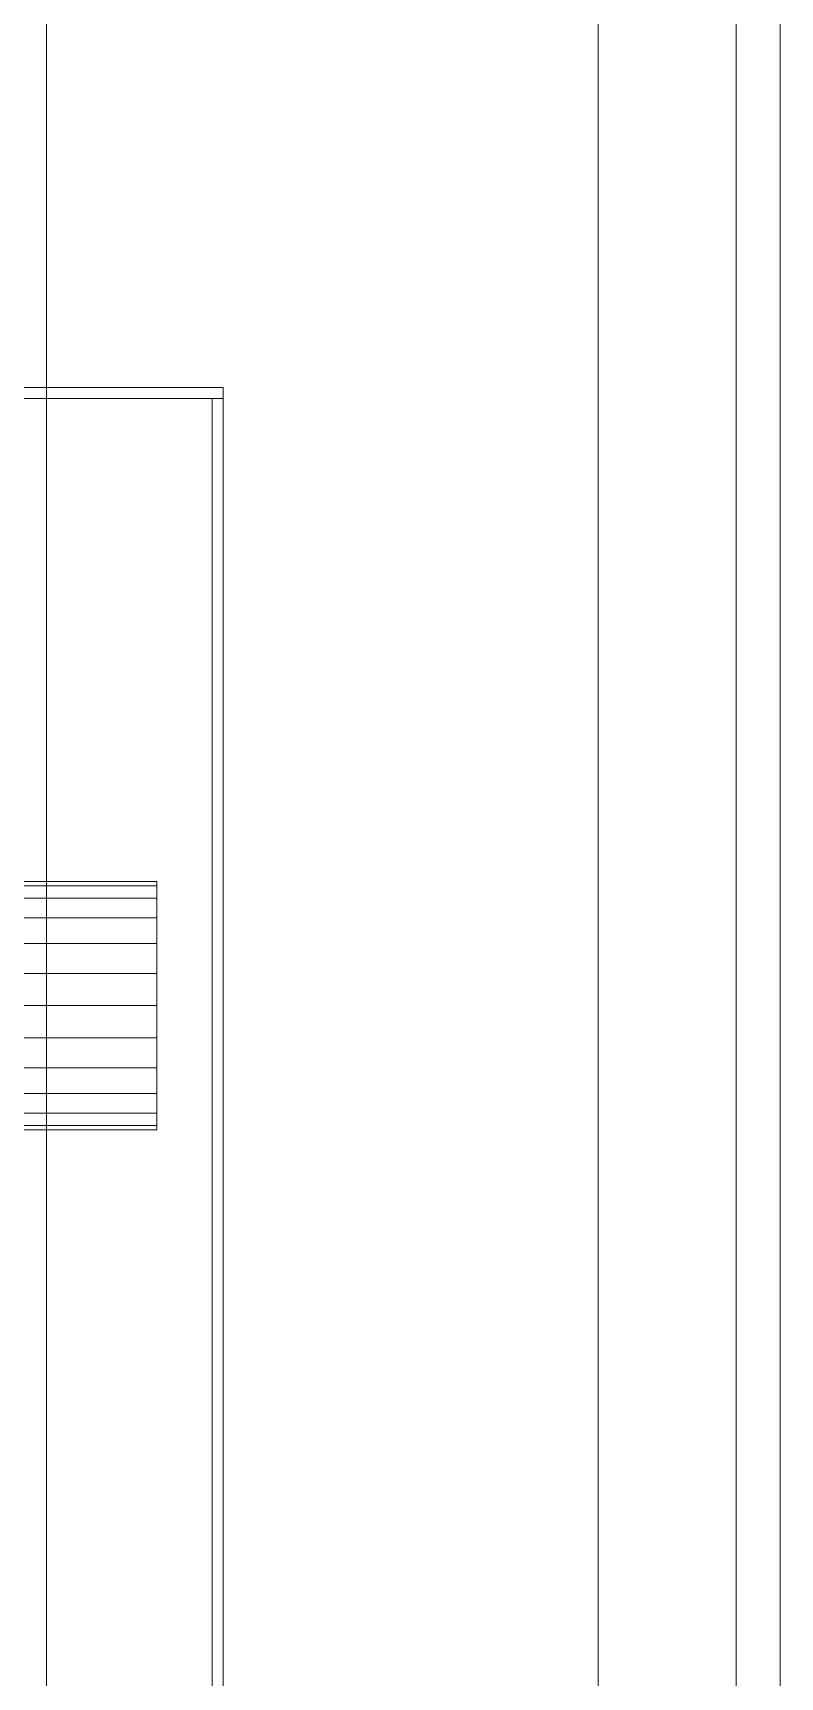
# Model space of a CAD drawing. Header units: millimetres. Extents: x -2500 to 58855, y -53268 to 6837.
# Drawn here: x 1597.5 to 1733, y -33355.2 to -33057.3 of the extents above; entities that cross this region are included whole.
import ezdxf

# ---------------------------------------------------------------- set-up
doc = ezdxf.new("R2010")
doc.units = ezdxf.units.MM
doc.layers.add('frontal_secador', color=7, linetype='Continuous', lineweight=0)
doc.layers.add('frontal_tolva', color=7, linetype='Continuous', lineweight=0)

msp = doc.modelspace()

# ---------------------------------------------------------------- linework, layer by layer
at = {"layer": 'frontal_secador'}
for p, q in [((1600, -35975), (1600, -33010)), ((1700, -35975), (1700, -33010)), ((1505, -33121.5), (1632, -33121.5)), ((1505, -33123.5), (1632, -33123.5)), ((1630, -33123.5), (1632, -33123.5)), ((1630, -33623.5), (1630, -33123.5)), ((1632, -33123.5), (1632, -33121.5)), ((1632, -33623.5), (1632, -33123.5)), ((1620, -33211), (1360, -33211)), ((1620, -33211.767), (1360, -33211.767)), ((1620, -33211.767), (1620, -33211)), ((1620, -33214.014), (1620, -33211.767)), ((1620, -33214.014), (1360, -33214.014)), ((1620, -33217.59), (1620, -33214.014)), ((1620, -33217.59), (1360, -33217.59)), ((1620, -33222.25), (1620, -33217.59)), ((1620, -33222.25), (1360, -33222.25)), ((1620, -33227.677), (1620, -33222.25)), ((1620, -33227.677), (1360, -33227.677)), ((1620, -33233.5), (1620, -33227.677)), ((1360, -33233.5), (1620, -33233.5)), ((1620, -33239.323), (1620, -33233.5)), ((1620, -33239.323), (1360, -33239.323)), ((1620, -33239.323), (1620, -33244.75)), ((1620, -33244.75), (1360, -33244.75)), ((1620, -33244.75), (1620, -33249.41)), ((1620, -33249.41), (1360, -33249.41)), ((1620, -33249.41), (1620, -33252.986)), ((1620, -33252.986), (1360, -33252.986)), ((1620, -33255.233), (1360, -33255.233)), ((1620, -33252.986), (1620, -33255.233)), ((1620, -33255.233), (1620, -33256)), ((1620, -33256), (1360, -33256))]:
    msp.add_line(p, q, dxfattribs=at)
at = {"layer": 'frontal_tolva'}
for p, q in [((1725, -32700), (1725, -33600)), ((1733, -33600), (1733, -32700))]:
    msp.add_line(p, q, dxfattribs=at)

doc.saveas('drawing.dxf')
